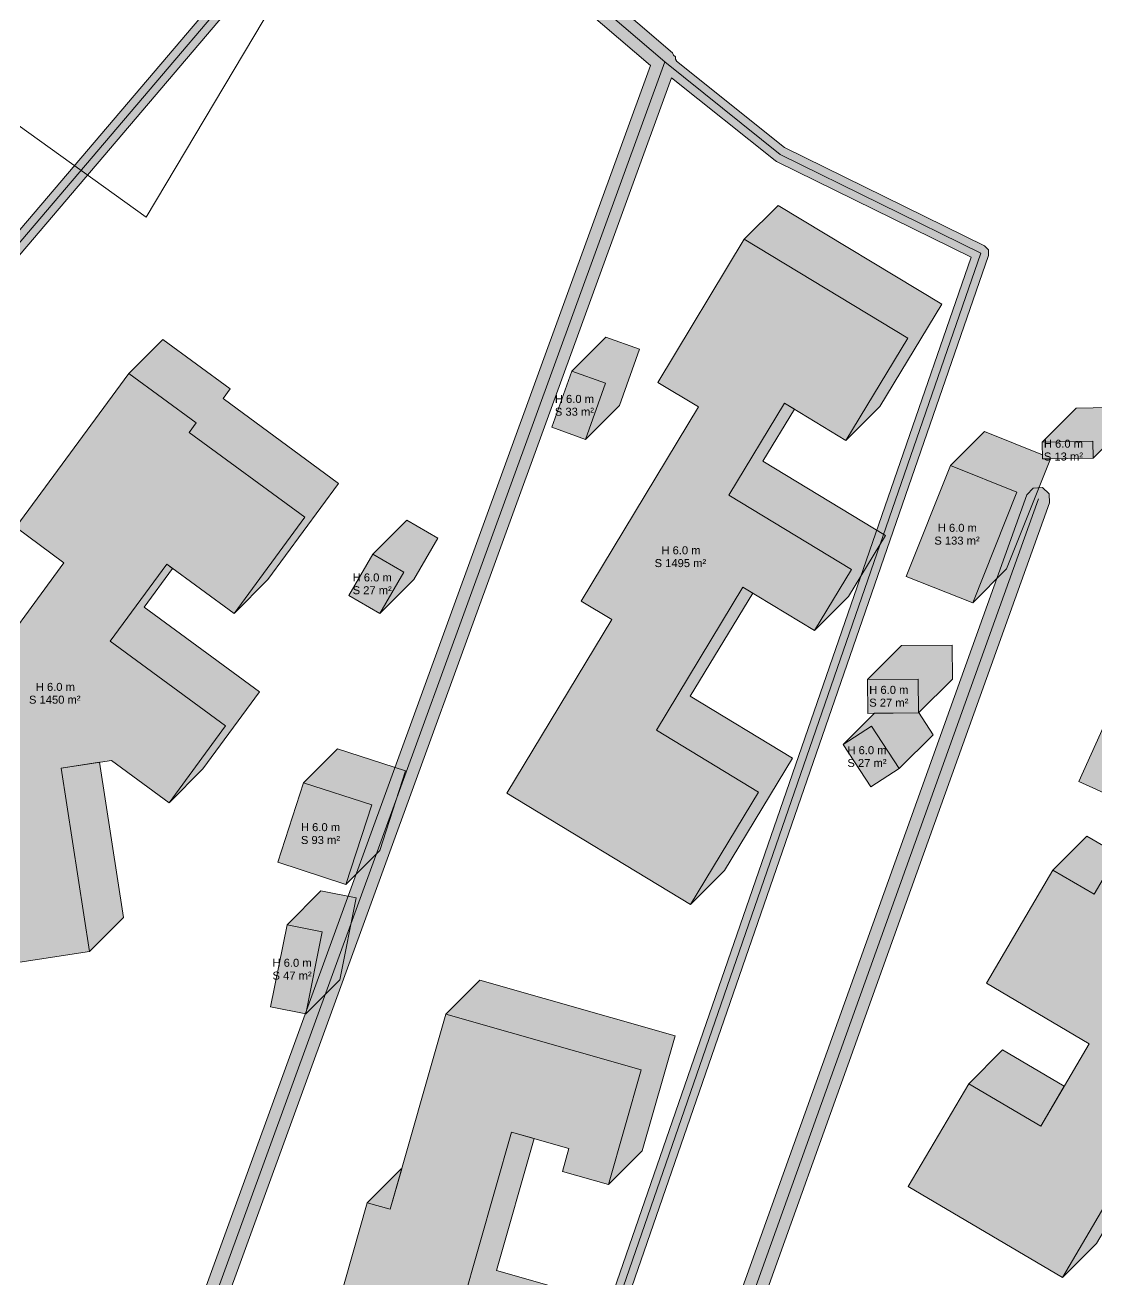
# Model space of a CAD drawing. Header units: metres. Extents: x -1 to 1275, y -1 to 745.
# Drawn here: x 130.8 to 264.7, y 385.4 to 542.2 of the extents above; entities that cross this region are included whole.
import ezdxf

# ---------------------------------------------------------------- set-up
doc = ezdxf.new("R2010")
doc.units = ezdxf.units.M
doc.header["$MEASUREMENT"] = 0
for name, color, linetype, lineweight, true_color in [('TPX_BUILDING_AREAS_TEXT', 7, 'CONTINUOUS', 0, 0x000000), ('TPX_BUILDING_HEIGHTS_TEXT', 7, 'CONTINUOUS', 0, 0x000000), ('TPX_BUILDINGS', 7, 'CONTINUOUS', 0, 0x000000), ('TPX_BUILDINGS_HATCH', 7, 'CONTINUOUS', 0, 0xf0f0f0), ('TPX_BUILDINGS_SHADOWS_HATCH', 7, 'CONTINUOUS', 0, 0x000000), ('TPX_BUILDINGS_SHADOWS_OUTLINES', 7, 'CONTINUOUS', 0, 0x000000), ('TPX_CONTOUR_LINES_5M', 7, 'CONTINUOUS', 0, 0x969696), ('TPX_ROADS_AXES', 7, 'CONTINUOUS', 0, 0x323232), ('TPX_ROADS_CONTOURS', 7, 'CONTINUOUS', 0, 0x646464), ('TPX_ROADS_HATCH', 7, 'CONTINUOUS', 0, 0xc8c8c8)]:
    doc.layers.add(name, color=color, linetype=linetype, lineweight=lineweight, true_color=true_color)
doc.styles.add('TPX_TEXTE', font='arial.ttf')

msp = doc.modelspace()

# ---------------------------------------------------------------- hatches: boundary and pattern name
at = {"layer": 'TPX_BUILDINGS_HATCH'}
for points in [[(204.12, 467.94), (190.99, 446.26), (213.95, 432.35), (222.45, 446.39), (209.69, 454.11), (220.51, 471.98), (229.44, 466.57), (234.08, 474.22), (218.76, 483.5), (225.72, 494.98), (233.37, 490.34), (241.1, 503.1), (220.68, 515.47), (209.86, 497.59), (214.97, 494.51), (200.29, 470.26), (204.12, 467.94)], [(127.79, 442.9), (117.36, 441.3), (120.07, 423.58), (138.85, 426.45), (135.34, 449.39), (141.59, 450.35), (148.8, 445.05), (155.86, 454.67), (141.43, 465.26), (148.51, 474.88), (156.92, 468.7), (165.75, 480.72), (151.32, 491.32), (152.2, 492.52), (143.79, 498.7), (129.66, 479.47), (135.67, 475.04), (125.08, 460.63), (127.79, 442.9)], [(199.14, 498.98), (196.61, 491.97), (200.83, 490.45), (203.35, 497.48), (199.14, 498.98)], [(264.24, 490.23), (257.91, 490.13), (257.94, 488.01), (264.27, 488.11), (264.24, 490.23)], [(246.43, 487.19), (240.9, 473.33), (249.22, 470.03), (254.74, 483.88), (246.43, 487.19)], [(174.28, 476.11), (171.28, 470.95), (175.15, 468.71), (178.15, 473.87), (174.28, 476.11)], [(269.22, 462.66), (262.46, 447.71), (286.92, 436.64), (295.52, 455.67), (280.58, 462.44), (278.73, 458.36), (269.22, 462.66)], [(242.42, 460.49), (236.09, 460.44), (236.12, 456.22), (242.44, 456.27), (242.42, 460.49)], [(236.59, 454.62), (233.04, 452.33), (236.49, 447.02), (240.03, 449.31), (236.59, 454.62)], [(165.61, 447.54), (162.38, 437.62), (170.89, 434.85), (174.12, 444.78), (165.61, 447.54)], [(248.72, 409.94), (241.15, 397.09), (260.42, 385.73), (284.65, 426.87), (266.66, 437.46), (264.39, 433.61), (259.24, 436.63), (250.92, 422.49), (263.77, 414.93), (257.71, 404.65), (248.72, 409.94)], [(163.54, 429.81), (161.49, 419.56), (165.88, 418.69), (167.93, 428.92), (163.54, 429.81)], [(163.35, 370.06), (158.44, 352.83), (165.11, 340.85), (183.54, 351.12), (177.9, 361.26), (181.98, 375.6), (190.6, 373.15), (192.64, 380.33), (185.47, 382.37), (191.6, 403.88), (198.77, 401.84), (197.95, 398.97), (203.69, 397.33), (207.78, 411.68), (183.39, 418.63), (176.44, 394.24), (173.57, 395.06), (166.21, 369.24), (163.35, 370.06)]]:
    msp.add_hatch(color=256, dxfattribs=at).paths.add_polyline_path(points)
at = {"layer": 'TPX_BUILDINGS_SHADOWS_HATCH'}
for points in [[(224.92, 519.71), (220.68, 515.47), (241.1, 503.1), (233.37, 490.34), (237.61, 494.58), (245.34, 507.34), (224.92, 519.71)], [(148.03, 502.94), (143.79, 498.7), (152.2, 492.52), (151.32, 491.32), (165.75, 480.72), (156.92, 468.7), (161.16, 472.94), (169.99, 484.96), (155.56, 495.56), (156.44, 496.76), (148.03, 502.94)], [(203.39, 503.23), (199.14, 498.98), (203.35, 497.48), (200.83, 490.45), (205.07, 494.7), (207.59, 501.72), (203.39, 503.23)], [(225.72, 494.98), (218.76, 483.5), (234.08, 474.22), (229.44, 466.57), (233.68, 470.81), (238.32, 478.46), (223.01, 487.74), (226.94, 494.24), (225.72, 494.98)], [(262.15, 494.37), (257.91, 490.13), (264.24, 490.23), (264.27, 488.11), (268.52, 492.36), (268.48, 494.47), (262.15, 494.37)], [(250.67, 491.43), (246.43, 487.19), (254.74, 483.88), (249.22, 470.03), (253.46, 474.27), (258.95, 488.03), (257.94, 488.01), (257.93, 488.54), (250.67, 491.43)], [(178.52, 480.36), (174.28, 476.11), (178.15, 473.87), (175.15, 468.71), (179.39, 472.95), (182.39, 478.11), (178.52, 480.36)], [(148.51, 474.88), (141.43, 465.26), (155.86, 454.67), (148.8, 445.05), (153.04, 449.29), (160.11, 458.91), (145.68, 469.5), (149.23, 474.34), (148.51, 474.88)], [(220.51, 471.98), (209.69, 454.11), (222.45, 446.39), (213.95, 432.35), (218.19, 436.59), (226.69, 450.63), (213.93, 458.36), (221.73, 471.24), (220.51, 471.98)], [(240.33, 464.69), (236.09, 460.44), (242.42, 460.49), (242.44, 456.27), (246.69, 460.51), (246.66, 464.74), (240.33, 464.69)], [(236.94, 456.23), (233.04, 452.33), (236.59, 454.62), (240.03, 449.31), (244.27, 453.55), (242.44, 456.38), (242.44, 456.27), (236.94, 456.23)], [(169.85, 451.79), (165.61, 447.54), (174.12, 444.78), (170.89, 434.85), (175.14, 439.09), (178.36, 449.02), (169.85, 451.79)], [(140.12, 450.12), (135.34, 449.39), (138.85, 426.45), (143.09, 430.7), (140.12, 450.12)], [(263.48, 440.88), (259.24, 436.63), (264.39, 433.61), (266.66, 437.46), (284.65, 426.87), (260.42, 385.73), (264.67, 389.98), (288.89, 431.11), (270.9, 441.7), (267.64, 438.44), (263.48, 440.88)], [(167.78, 434.05), (163.54, 429.81), (167.93, 428.92), (165.88, 418.69), (170.12, 422.93), (172.17, 433.17), (167.78, 434.05)], [(187.63, 422.87), (183.39, 418.63), (207.78, 411.68), (203.69, 397.33), (207.93, 401.57), (212.02, 415.92), (187.63, 422.87)], [(252.96, 414.19), (248.72, 409.94), (257.71, 404.65), (260.66, 409.65), (252.96, 414.19)], [(191.6, 403.88), (185.47, 382.37), (192.64, 380.33), (190.6, 373.15), (194.84, 377.39), (196.88, 384.57), (189.71, 386.61), (194.41, 403.08), (191.6, 403.88)], [(177.82, 399.3), (173.57, 395.06), (176.44, 394.24), (177.88, 399.29), (177.82, 399.3)]]:
    msp.add_hatch(color=256, dxfattribs=at).paths.add_polyline_path(points)
at = {"layer": 'TPX_ROADS_HATCH'}
h = msp.add_hatch(color=256, dxfattribs=at)
h.paths.add_polyline_path([(0, 619.41), (0, 616.15), (0.87, 616.35), (1.55, 616.83), (28.37, 563.63), (80.59, 460.02), (130.26, 361.47), (130.45, 361.19), (135.98, 354.54), (136.13, 354.38), (169.01, 325.25), (169.22, 325.1), (189.17, 312.82), (190.05, 312.6), (197.05, 313), (197.86, 313.3), (198.37, 313.99), (258.83, 482.52), (258.77, 483.67), (257.92, 484.44), (256.78, 484.38), (256, 483.53), (195.89, 315.94), (190.34, 315.63), (170.9, 327.58), (138.21, 356.55), (133.94, 361.68), (146.13, 368.02), (146.61, 368.41), (153.99, 377.58), (154.23, 378.01), (211.6, 535.65), (224.52, 525.3), (224.71, 525.18), (249.01, 513.25), (189.75, 341.83), (189.79, 341.07), (190.37, 340.56), (191.13, 340.61), (191.64, 341.18), (251.19, 513.43), (251.17, 514.13), (250.69, 514.65), (225.69, 526.93), (212.21, 537.72), (212.22, 537.75), (212.1, 537.99), (212.09, 538.27), (211.85, 538.48), (211.7, 538.77), (176.17, 569.21), (110.46, 625.49), (109.95, 625.78), (102.55, 628.2), (101.77, 628.24), (101.08, 627.89), (48.84, 580.58), (30.24, 566.58), (4.03, 618.58), (35.02, 640.46), (74.16, 667.65), (74.39, 667.86), (105.1, 700.47), (105.16, 700.53), (141.78, 743.7), (142.1, 744.67), (138.67, 744.67), (102.89, 702.5), (72.32, 670.03), (33.3, 642.92), (1.25, 620.29), (0, 619.41)])
h.paths.add_polyline_path([(31.61, 563.86), (50.14, 577.8), (126.48, 512.33), (82.52, 462.87), (31.61, 563.86)], flags=16)
h.paths.add_polyline_path([(51.69, 579.11), (102.45, 625.08), (108.73, 623.02), (173.46, 567.58), (127.79, 513.84), (51.69, 579.11)], flags=16)
h.paths.add_polyline_path([(83.48, 460.94), (128.65, 511.76), (128.66, 511.78), (174.98, 566.28), (208.96, 537.17), (151.5, 379.27), (144.47, 370.54), (132.26, 364.18), (83.48, 460.94)], flags=16)

# ---------------------------------------------------------------- linework, layer by layer
at = {"layer": 'TPX_BUILDINGS', "elevation": 0.04}
for points in [[(204.12, 467.94), (190.99, 446.26), (213.95, 432.35), (222.45, 446.39), (209.69, 454.11), (220.51, 471.98), (229.44, 466.57), (234.08, 474.22), (218.76, 483.5), (225.72, 494.98), (233.37, 490.34), (241.1, 503.1), (220.68, 515.47), (209.86, 497.59), (214.97, 494.51), (200.29, 470.26)], [(127.79, 442.9), (117.36, 441.3), (120.07, 423.58), (138.85, 426.45), (135.34, 449.39), (141.59, 450.35), (148.8, 445.05), (155.86, 454.67), (141.43, 465.26), (148.51, 474.88), (156.92, 468.7), (165.75, 480.72), (151.32, 491.32), (152.2, 492.52), (143.79, 498.7), (129.66, 479.47), (135.67, 475.04), (125.08, 460.63)], [(199.14, 498.98), (196.61, 491.97), (200.83, 490.45), (203.35, 497.48)], [(264.24, 490.23), (257.91, 490.13), (257.94, 488.01), (264.27, 488.11)], [(246.43, 487.19), (240.9, 473.33), (249.22, 470.03), (254.74, 483.88)], [(174.28, 476.11), (171.28, 470.95), (175.15, 468.71), (178.15, 473.87)], [(269.22, 462.66), (262.46, 447.71), (286.92, 436.64), (295.52, 455.67), (280.58, 462.44), (278.73, 458.36)], [(242.42, 460.49), (236.09, 460.44), (236.12, 456.22), (242.44, 456.27)], [(236.59, 454.62), (233.04, 452.33), (236.49, 447.02), (240.03, 449.31)], [(165.61, 447.54), (162.38, 437.62), (170.89, 434.85), (174.12, 444.78)], [(248.72, 409.94), (241.15, 397.09), (260.42, 385.73), (284.65, 426.87), (266.66, 437.46), (264.39, 433.61), (259.24, 436.63), (250.92, 422.49), (263.77, 414.93), (257.71, 404.65)], [(163.54, 429.81), (161.49, 419.56), (165.88, 418.69), (167.93, 428.92)], [(163.35, 370.06), (158.44, 352.83), (165.11, 340.85), (183.54, 351.12), (177.9, 361.26), (181.98, 375.6), (190.6, 373.15), (192.64, 380.33), (185.47, 382.37), (191.6, 403.88), (198.77, 401.84), (197.95, 398.97), (203.69, 397.33), (207.78, 411.68), (183.39, 418.63), (176.44, 394.24), (173.57, 395.06), (166.21, 369.24)]]:
    msp.add_lwpolyline(points, close=True, dxfattribs=at)
at = {"layer": 'TPX_BUILDINGS_SHADOWS_OUTLINES', "elevation": 0.04}
for points in [[(224.92, 519.71), (220.68, 515.47), (241.1, 503.1), (233.37, 490.34), (237.61, 494.58), (245.34, 507.34)], [(148.03, 502.94), (143.79, 498.7), (152.2, 492.52), (151.32, 491.32), (165.75, 480.72), (156.92, 468.7), (161.16, 472.94), (169.99, 484.96), (155.56, 495.56), (156.44, 496.76)], [(203.39, 503.23), (199.14, 498.98), (203.35, 497.48), (200.83, 490.45), (205.07, 494.7), (207.59, 501.72)], [(225.72, 494.98), (218.76, 483.5), (234.08, 474.22), (229.44, 466.57), (233.68, 470.81), (238.32, 478.46), (223.01, 487.74), (226.94, 494.24)], [(262.15, 494.37), (257.91, 490.13), (264.24, 490.23), (264.27, 488.11), (268.52, 492.36), (268.48, 494.47)], [(250.67, 491.43), (246.43, 487.19), (254.74, 483.88), (249.22, 470.03), (253.46, 474.27), (258.95, 488.03), (257.94, 488.01), (257.93, 488.54)], [(178.52, 480.36), (174.28, 476.11), (178.15, 473.87), (175.15, 468.71), (179.39, 472.95), (182.39, 478.11)], [(148.51, 474.88), (141.43, 465.26), (155.86, 454.67), (148.8, 445.05), (153.04, 449.29), (160.11, 458.91), (145.68, 469.5), (149.23, 474.34)], [(220.51, 471.98), (209.69, 454.11), (222.45, 446.39), (213.95, 432.35), (218.19, 436.59), (226.69, 450.63), (213.93, 458.36), (221.73, 471.24)], [(240.33, 464.69), (236.09, 460.44), (242.42, 460.49), (242.44, 456.27), (246.69, 460.51), (246.66, 464.74)], [(236.94, 456.23), (233.04, 452.33), (236.59, 454.62), (240.03, 449.31), (244.27, 453.55), (242.44, 456.38), (242.44, 456.27)], [(169.85, 451.79), (165.61, 447.54), (174.12, 444.78), (170.89, 434.85), (175.14, 439.09), (178.36, 449.02)], [(140.12, 450.12), (135.34, 449.39), (138.85, 426.45), (143.09, 430.7)], [(263.48, 440.88), (259.24, 436.63), (264.39, 433.61), (266.66, 437.46), (284.65, 426.87), (260.42, 385.73), (264.67, 389.98), (288.89, 431.11), (270.9, 441.7), (267.64, 438.44)], [(167.78, 434.05), (163.54, 429.81), (167.93, 428.92), (165.88, 418.69), (170.12, 422.93), (172.17, 433.17)], [(187.63, 422.87), (183.39, 418.63), (207.78, 411.68), (203.69, 397.33), (207.93, 401.57), (212.02, 415.92)], [(252.96, 414.19), (248.72, 409.94), (257.71, 404.65), (260.66, 409.65)], [(191.6, 403.88), (185.47, 382.37), (192.64, 380.33), (190.6, 373.15), (194.84, 377.39), (196.88, 384.57), (189.71, 386.61), (194.41, 403.08)], [(177.82, 399.3), (173.57, 395.06), (176.44, 394.24), (177.88, 399.29)]]:
    msp.add_lwpolyline(points, close=True, dxfattribs=at)
at = {"layer": 'TPX_CONTOUR_LINES_5M', "elevation": 0.05}
msp.add_lwpolyline([(270.72, 744.67), (279.78, 670.2), (346.49, 610.63), (331.66, 594.79), (278.59, 667.6), (225.53, 652), (172.46, 688.51), (151.68, 640.42), (165.46, 551.06), (145.93, 518.23), (100.28, 551.06), (108.59, 610.63), (92.86, 627.54), (66.33, 630.9), (39.8, 597.16), (0, 592.41)], dxfattribs=at)
at = {"layer": 'TPX_ROADS_AXES', "elevation": 0.03}
for points in [[(210.73, 537.63), (175.2, 568.07), (109.48, 624.36), (102.08, 626.78), (49.8, 579.42), (29.71, 564.31)], [(2.11, 619.06), (29.71, 564.31), (81.93, 460.7), (131.6, 362.15), (137.13, 355.5), (170, 326.38), (189.96, 314.1), (196.96, 314.5), (257.42, 483.03)], [(81.93, 460.7), (127.9, 512.43), (175.2, 568.07)], [(131.6, 362.15), (145.44, 369.35), (152.82, 378.53), (210.73, 537.63)], [(190.69, 341.51), (250.25, 513.75), (225.15, 526.08), (210.73, 537.63)]]:
    msp.add_lwpolyline(points, dxfattribs=at)
at = {"layer": 'TPX_ROADS_CONTOURS', "elevation": 0.03}
for points in [[(51.69, 579.11), (102.45, 625.08), (108.73, 623.02), (173.46, 567.58), (127.79, 513.84)], [(83.48, 460.94), (128.65, 511.76), (128.66, 511.78), (174.98, 566.28), (208.96, 537.17), (151.5, 379.27), (144.47, 370.54), (132.26, 364.18)]]:
    msp.add_lwpolyline(points, close=True, dxfattribs=at)
for points in [[(191.64, 341.18), (251.19, 513.43), (251.17, 514.13), (250.69, 514.65), (225.69, 526.93), (212.21, 537.72), (212.22, 537.75), (212.1, 537.99), (212.09, 538.27), (211.85, 538.48), (211.7, 538.77), (176.17, 569.21)], [(154.23, 378.01), (211.6, 535.65), (224.52, 525.3), (224.71, 525.18), (249.01, 513.25), (189.75, 341.83)], [(198.37, 313.99), (258.83, 482.52), (258.77, 483.67), (257.92, 484.44), (256.78, 484.38), (256, 483.53), (195.89, 315.94)]]:
    msp.add_lwpolyline(points, dxfattribs=at)

# ---------------------------------------------------------------- texts
at = {"layer": 'TPX_BUILDING_AREAS_TEXT', "style": 'TPX_TEXTE'}
for s, p in [('S 33 m²', (197.01, 493.42, 0.05)), ('S 13 m²', (258.11, 487.82, 0.05)), ('S 133 m²', (244.42, 477.31, 0.05)), ('S 1495 m²', (209.47, 474.5, 0.05)), ('S 27 m²', (171.74, 471.11, 0.05)), ('S 1450 m²', (131.3, 457.43, 0.05)), ('S 27 m²', (236.29, 457.06, 0.05)), ('S 27 m²', (233.56, 449.52, 0.05)), ('S 93 m²', (165.28, 439.9, 0.05)), ('S 47 m²', (161.73, 422.95, 0.05))]:
    msp.add_text(s, height=1, dxfattribs=at).set_placement(p)
at = {"layer": 'TPX_BUILDING_HEIGHTS_TEXT', "style": 'TPX_TEXTE'}
for p in [(197.01, 495.02, 0.05), (258.11, 489.42, 0.05), (244.85, 478.91, 0.05), (210.32, 476.1, 0.05), (171.74, 472.71, 0.05), (132.15, 459.03, 0.05), (236.29, 458.66, 0.05), (233.56, 451.12, 0.05), (165.28, 441.5, 0.05), (161.73, 424.55, 0.05)]:
    msp.add_text('H 6.0 m', height=1, dxfattribs=at).set_placement(p)

doc.saveas('drawing.dxf')
